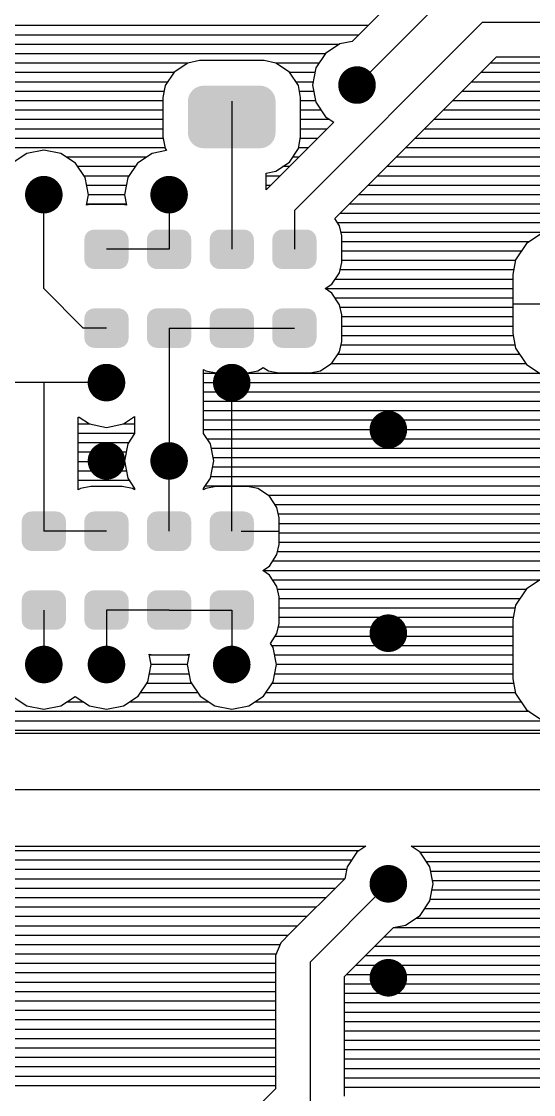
# Model space of a CAD drawing. Extents: x 295 to 953, y 10 to 290.
# Drawn here: x 627.3 to 651.2, y 136.1 to 186.1 of the extents above; entities that cross this region are included whole.
import ezdxf

# ---------------------------------------------------------------- set-up
doc = ezdxf.new("R2010")
doc.units = 0
doc.header["$LTSCALE"] = 5
doc.header["$MEASUREMENT"] = 0
doc.layers.get('0').update_dxf_attribs({"linetype": 'CONTINUOUS', "lineweight": 25})
doc.layers.add('DV-PEI-A6_BOT', color=7, linetype='CONTINUOUS')

msp = doc.modelspace()

# ---------------------------------------------------------------- linework, layer by layer
at = {"const_width": 0.876}
for points in [[(643.416, 183.156, -1), (642.54, 183.156, -1)], [(628.811, 178.044, -1), (627.935, 178.044, -1)], [(634.653, 178.044, -1), (633.777, 178.044, -1)], [(631.732, 169.281, -1), (630.856, 169.281, -1)], [(637.574, 169.281, -1), (636.698, 169.281, -1)], [(644.877, 167.09, -1), (644, 167.09, -1)], [(631.732, 165.63, -1), (630.856, 165.63, -1)], [(634.653, 165.63, -1), (633.777, 165.63, -1)], [(644.877, 157.597, -1), (644, 157.597, -1)], [(628.811, 156.137, -1), (627.935, 156.137, -1)], [(631.732, 156.137, -1), (630.856, 156.137, -1)], [(637.574, 156.137, -1), (636.698, 156.137, -1)], [(644.877, 145.913, -1), (644, 145.913, -1)], [(644.877, 141.532, -1), (644, 141.532, -1)]]:
    msp.add_lwpolyline(points, format="xyb", close=True, dxfattribs=at)
for points in [[(638.633, 183.104), (638.458, 183.126), (635.66, 183.104), (635.784, 183.126)], [(638.458, 183.126), (638.45, 183.127), (635.784, 183.126), (635.821, 183.127)], [(639.147, 182.616), (639.085, 182.751), (635.129, 182.616), (635.183, 182.751)], [(639.085, 182.751), (639.07, 182.783), (635.183, 182.751), (635.207, 182.783)], [(639.07, 182.783), (638.975, 182.899), (635.207, 182.783), (635.292, 182.899)], [(638.975, 182.899), (638.953, 182.926), (635.292, 182.899), (635.325, 182.926)], [(638.953, 182.926), (638.831, 183.016), (635.325, 182.926), (635.435, 183.016)], [(638.831, 183.016), (638.805, 183.035), (635.435, 183.016), (635.476, 183.035)], [(638.805, 183.035), (638.659, 183.093), (635.476, 183.035), (635.602, 183.093)], [(638.659, 183.093), (638.633, 183.104), (635.602, 183.093), (635.66, 183.104)], [(639.181, 182.397), (639.18, 182.434), (635.091, 182.397), (635.096, 182.434)], [(639.181, 180.936), (639.181, 182.397), (635.091, 180.936), (635.091, 182.397)], [(639.18, 182.434), (639.153, 182.579), (635.096, 182.434), (635.114, 182.579)], [(639.153, 182.579), (639.147, 182.616), (635.114, 182.579), (635.129, 182.616)], [(639.176, 180.898), (639.181, 180.936), (635.092, 180.898), (635.091, 180.936)], [(639.157, 180.753), (639.176, 180.898), (635.118, 180.753), (635.092, 180.898)], [(639.143, 180.717), (639.157, 180.753), (635.125, 180.717), (635.118, 180.753)], [(639.089, 180.582), (639.143, 180.717), (635.187, 180.582), (635.125, 180.717)], [(639.065, 180.549), (639.089, 180.582), (635.202, 180.549), (635.187, 180.582)], [(638.98, 180.433), (639.065, 180.549), (635.297, 180.433), (635.202, 180.549)], [(638.947, 180.406), (638.98, 180.433), (635.319, 180.406), (635.297, 180.433)], [(638.837, 180.317), (638.947, 180.406), (635.441, 180.317), (635.319, 180.406)], [(638.795, 180.297), (638.837, 180.317), (635.467, 180.297), (635.441, 180.317)], [(638.67, 180.24), (638.795, 180.297), (635.612, 180.24), (635.467, 180.297)], [(638.612, 180.229), (638.67, 180.24), (635.639, 180.229), (635.612, 180.24)], [(638.488, 180.207), (638.612, 180.229), (635.814, 180.207), (635.639, 180.229)], [(638.45, 180.206), (638.488, 180.207), (635.821, 180.206), (635.814, 180.207)], [(632.299, 176.103), (632.243, 176.22), (630.286, 176.103), (630.347, 176.22)], [(632.243, 176.22), (632.231, 176.232), (630.347, 176.22), (630.353, 176.232)], [(632.231, 176.232), (632.142, 176.325), (630.353, 176.232), (630.449, 176.325)], [(632.142, 176.325), (632.125, 176.334), (630.449, 176.325), (630.458, 176.334)], [(632.125, 176.334), (632.013, 176.393), (630.458, 176.334), (630.58, 176.393)], [(632.013, 176.393), (631.985, 176.398), (630.58, 176.393), (630.589, 176.398)], [(631.985, 176.398), (631.869, 176.417), (630.589, 176.398), (630.718, 176.417)], [(635.22, 176.103), (635.164, 176.22), (633.207, 176.103), (633.268, 176.22)], [(635.164, 176.22), (635.152, 176.232), (633.268, 176.22), (633.274, 176.232)], [(635.152, 176.232), (635.063, 176.325), (633.274, 176.232), (633.37, 176.325)], [(635.063, 176.325), (635.046, 176.334), (633.37, 176.325), (633.379, 176.334)], [(635.046, 176.334), (634.934, 176.393), (633.379, 176.334), (633.501, 176.393)], [(634.934, 176.393), (634.906, 176.398), (633.501, 176.393), (633.51, 176.398)], [(634.906, 176.398), (634.79, 176.417), (633.51, 176.398), (633.639, 176.417)], [(638.141, 176.103), (638.085, 176.22), (636.128, 176.103), (636.189, 176.22)], [(638.085, 176.22), (638.073, 176.232), (636.189, 176.22), (636.195, 176.232)], [(638.073, 176.232), (637.984, 176.325), (636.195, 176.232), (636.291, 176.325)], [(637.984, 176.325), (637.967, 176.334), (636.291, 176.325), (636.3, 176.334)], [(637.967, 176.334), (637.855, 176.393), (636.3, 176.334), (636.422, 176.393)], [(637.855, 176.393), (637.827, 176.398), (636.422, 176.393), (636.431, 176.398)], [(637.827, 176.398), (637.711, 176.417), (636.431, 176.398), (636.56, 176.417)], [(641.062, 176.103), (641.006, 176.22), (639.049, 176.103), (639.11, 176.22)], [(641.006, 176.22), (640.994, 176.232), (639.11, 176.22), (639.116, 176.232)], [(640.994, 176.232), (640.905, 176.325), (639.116, 176.232), (639.212, 176.325)], [(640.905, 176.325), (640.888, 176.334), (639.212, 176.325), (639.221, 176.334)], [(640.888, 176.334), (640.776, 176.393), (639.221, 176.334), (639.343, 176.393)], [(640.776, 176.393), (640.748, 176.398), (639.343, 176.393), (639.352, 176.398)], [(640.748, 176.398), (640.632, 176.417), (639.352, 176.398), (639.481, 176.417)], [(632.328, 175.036), (632.328, 175.959), (630.26, 175.036), (630.26, 175.959)], [(632.325, 175.959), (632.306, 176.088), (630.263, 175.959), (630.284, 176.088)], [(632.306, 176.088), (632.299, 176.103), (630.284, 176.088), (630.286, 176.103)], [(635.249, 175.036), (635.249, 175.959), (633.181, 175.036), (633.181, 175.959)], [(635.246, 175.959), (635.227, 176.088), (633.184, 175.959), (633.205, 176.088)], [(635.227, 176.088), (635.22, 176.103), (633.205, 176.088), (633.207, 176.103)], [(638.17, 175.036), (638.17, 175.959), (636.102, 175.036), (636.102, 175.959)], [(638.167, 175.959), (638.148, 176.088), (636.105, 175.959), (636.126, 176.088)], [(638.148, 176.088), (638.141, 176.103), (636.126, 176.088), (636.128, 176.103)], [(641.091, 175.036), (641.091, 175.959), (639.023, 175.036), (639.023, 175.959)], [(641.088, 175.959), (641.069, 176.088), (639.026, 175.959), (639.047, 176.088)], [(641.069, 176.088), (641.062, 176.103), (639.047, 176.088), (639.049, 176.103)], [(632.304, 174.906), (632.325, 175.036), (630.281, 174.906), (630.263, 175.036)], [(632.302, 174.892), (632.304, 174.906), (630.288, 174.892), (630.281, 174.906)], [(632.241, 174.775), (632.302, 174.892), (630.344, 174.775), (630.288, 174.892)], [(632.235, 174.762), (632.241, 174.775), (630.356, 174.762), (630.344, 174.775)], [(632.139, 174.669), (632.235, 174.762), (630.446, 174.669), (630.356, 174.762)], [(632.13, 174.66), (632.139, 174.669), (630.463, 174.66), (630.446, 174.669)], [(632.008, 174.601), (632.13, 174.66), (630.575, 174.601), (630.463, 174.66)], [(635.225, 174.906), (635.246, 175.036), (633.202, 174.906), (633.184, 175.036)], [(635.223, 174.892), (635.225, 174.906), (633.209, 174.892), (633.202, 174.906)], [(635.162, 174.775), (635.223, 174.892), (633.265, 174.775), (633.209, 174.892)], [(635.156, 174.762), (635.162, 174.775), (633.277, 174.762), (633.265, 174.775)], [(635.06, 174.669), (635.156, 174.762), (633.367, 174.669), (633.277, 174.762)], [(635.051, 174.66), (635.06, 174.669), (633.384, 174.66), (633.367, 174.669)], [(634.929, 174.601), (635.051, 174.66), (633.496, 174.601), (633.384, 174.66)], [(638.146, 174.906), (638.167, 175.036), (636.123, 174.906), (636.105, 175.036)], [(638.144, 174.892), (638.146, 174.906), (636.13, 174.892), (636.123, 174.906)], [(638.083, 174.775), (638.144, 174.892), (636.186, 174.775), (636.13, 174.892)], [(638.077, 174.762), (638.083, 174.775), (636.198, 174.762), (636.186, 174.775)], [(637.981, 174.669), (638.077, 174.762), (636.288, 174.669), (636.198, 174.762)], [(637.972, 174.66), (637.981, 174.669), (636.305, 174.66), (636.288, 174.669)], [(637.85, 174.601), (637.972, 174.66), (636.417, 174.601), (636.305, 174.66)], [(641.067, 174.906), (641.088, 175.036), (639.044, 174.906), (639.026, 175.036)], [(641.065, 174.892), (641.067, 174.906), (639.051, 174.892), (639.044, 174.906)], [(641.004, 174.775), (641.065, 174.892), (639.107, 174.775), (639.051, 174.892)], [(640.998, 174.762), (641.004, 174.775), (639.119, 174.762), (639.107, 174.775)], [(640.902, 174.669), (640.998, 174.762), (639.209, 174.669), (639.119, 174.762)], [(640.893, 174.66), (640.902, 174.669), (639.226, 174.66), (639.209, 174.669)], [(640.771, 174.601), (640.893, 174.66), (639.338, 174.601), (639.226, 174.66)], [(631.999, 174.596), (632.008, 174.601), (630.602, 174.596), (630.575, 174.601)], [(631.869, 174.577), (631.999, 174.596), (630.718, 174.577), (630.602, 174.596)], [(634.92, 174.596), (634.929, 174.601), (633.523, 174.596), (633.496, 174.601)], [(634.79, 174.577), (634.92, 174.596), (633.639, 174.577), (633.523, 174.596)], [(637.841, 174.596), (637.85, 174.601), (636.444, 174.596), (636.417, 174.601)], [(637.711, 174.577), (637.841, 174.596), (636.56, 174.577), (636.444, 174.596)], [(640.762, 174.596), (640.771, 174.601), (639.365, 174.596), (639.338, 174.601)], [(640.632, 174.577), (640.762, 174.596), (639.481, 174.577), (639.365, 174.596)], [(632.231, 172.558), (632.142, 172.65), (630.353, 172.558), (630.449, 172.65)], [(632.142, 172.65), (632.125, 172.659), (630.449, 172.65), (630.458, 172.659)], [(632.125, 172.659), (632.013, 172.718), (630.458, 172.659), (630.58, 172.718)], [(632.013, 172.718), (631.985, 172.723), (630.58, 172.718), (630.589, 172.723)], [(631.985, 172.723), (631.869, 172.743), (630.589, 172.723), (630.718, 172.743)], [(635.152, 172.558), (635.063, 172.65), (633.274, 172.558), (633.37, 172.65)], [(635.063, 172.65), (635.046, 172.659), (633.37, 172.65), (633.379, 172.659)], [(635.046, 172.659), (634.934, 172.718), (633.379, 172.659), (633.501, 172.718)], [(634.934, 172.718), (634.906, 172.723), (633.501, 172.718), (633.51, 172.723)], [(634.906, 172.723), (634.79, 172.743), (633.51, 172.723), (633.639, 172.743)], [(638.073, 172.558), (637.984, 172.65), (636.195, 172.558), (636.291, 172.65)], [(637.984, 172.65), (637.967, 172.659), (636.291, 172.65), (636.3, 172.659)], [(637.967, 172.659), (637.855, 172.718), (636.3, 172.659), (636.422, 172.718)], [(637.855, 172.718), (637.827, 172.723), (636.422, 172.718), (636.431, 172.723)], [(637.827, 172.723), (637.711, 172.743), (636.431, 172.723), (636.56, 172.743)], [(640.994, 172.558), (640.905, 172.65), (639.116, 172.558), (639.212, 172.65)], [(640.905, 172.65), (640.888, 172.659), (639.212, 172.65), (639.221, 172.659)], [(640.888, 172.659), (640.776, 172.718), (639.221, 172.659), (639.343, 172.718)], [(640.776, 172.718), (640.748, 172.723), (639.343, 172.718), (639.352, 172.723)], [(640.748, 172.723), (640.632, 172.743), (639.352, 172.723), (639.481, 172.743)], [(632.328, 171.361), (632.328, 172.284), (630.26, 171.361), (630.26, 172.284)], [(632.325, 172.284), (632.306, 172.413), (630.263, 172.284), (630.284, 172.413)], [(632.306, 172.413), (632.299, 172.428), (630.284, 172.413), (630.286, 172.428)], [(632.299, 172.428), (632.243, 172.545), (630.286, 172.428), (630.347, 172.545)], [(632.243, 172.545), (632.231, 172.558), (630.347, 172.545), (630.353, 172.558)], [(635.249, 171.361), (635.249, 172.284), (633.181, 171.361), (633.181, 172.284)], [(635.246, 172.284), (635.227, 172.413), (633.184, 172.284), (633.205, 172.413)], [(635.227, 172.413), (635.22, 172.428), (633.205, 172.413), (633.207, 172.428)], [(635.22, 172.428), (635.164, 172.545), (633.207, 172.428), (633.268, 172.545)], [(635.164, 172.545), (635.152, 172.558), (633.268, 172.545), (633.274, 172.558)], [(638.17, 171.361), (638.17, 172.284), (636.102, 171.361), (636.102, 172.284)], [(638.167, 172.284), (638.148, 172.413), (636.105, 172.284), (636.126, 172.413)], [(638.148, 172.413), (638.141, 172.428), (636.126, 172.413), (636.128, 172.428)], [(638.141, 172.428), (638.085, 172.545), (636.128, 172.428), (636.189, 172.545)], [(638.085, 172.545), (638.073, 172.558), (636.189, 172.545), (636.195, 172.558)], [(641.091, 171.361), (641.091, 172.284), (639.023, 171.361), (639.023, 172.284)], [(641.088, 172.284), (641.069, 172.413), (639.026, 172.284), (639.047, 172.413)], [(641.069, 172.413), (641.062, 172.428), (639.047, 172.413), (639.049, 172.428)], [(641.062, 172.428), (641.006, 172.545), (639.049, 172.428), (639.11, 172.545)], [(641.006, 172.545), (640.994, 172.558), (639.11, 172.545), (639.116, 172.558)], [(632.304, 171.232), (632.325, 171.361), (630.281, 171.232), (630.263, 171.361)], [(632.302, 171.217), (632.304, 171.232), (630.288, 171.217), (630.281, 171.232)], [(632.241, 171.1), (632.302, 171.217), (630.344, 171.1), (630.288, 171.217)], [(635.225, 171.232), (635.246, 171.361), (633.202, 171.232), (633.184, 171.361)], [(635.223, 171.217), (635.225, 171.232), (633.209, 171.217), (633.202, 171.232)], [(635.162, 171.1), (635.223, 171.217), (633.265, 171.1), (633.209, 171.217)], [(638.146, 171.232), (638.167, 171.361), (636.123, 171.232), (636.105, 171.361)], [(638.144, 171.217), (638.146, 171.232), (636.13, 171.217), (636.123, 171.232)], [(638.083, 171.1), (638.144, 171.217), (636.186, 171.1), (636.13, 171.217)], [(641.067, 171.232), (641.088, 171.361), (639.044, 171.232), (639.026, 171.361)], [(641.065, 171.217), (641.067, 171.232), (639.051, 171.217), (639.044, 171.232)], [(641.004, 171.1), (641.065, 171.217), (639.107, 171.1), (639.051, 171.217)], [(632.235, 171.087), (632.241, 171.1), (630.356, 171.087), (630.344, 171.1)], [(632.139, 170.995), (632.235, 171.087), (630.446, 170.995), (630.356, 171.087)], [(632.13, 170.986), (632.139, 170.995), (630.463, 170.986), (630.446, 170.995)], [(632.008, 170.927), (632.13, 170.986), (630.575, 170.927), (630.463, 170.986)], [(631.999, 170.922), (632.008, 170.927), (630.602, 170.922), (630.575, 170.927)], [(631.869, 170.902), (631.999, 170.922), (630.718, 170.902), (630.602, 170.922)], [(635.156, 171.087), (635.162, 171.1), (633.277, 171.087), (633.265, 171.1)], [(635.06, 170.995), (635.156, 171.087), (633.367, 170.995), (633.277, 171.087)], [(635.051, 170.986), (635.06, 170.995), (633.384, 170.986), (633.367, 170.995)], [(634.929, 170.927), (635.051, 170.986), (633.496, 170.927), (633.384, 170.986)], [(634.92, 170.922), (634.929, 170.927), (633.523, 170.922), (633.496, 170.927)], [(634.79, 170.902), (634.92, 170.922), (633.639, 170.902), (633.523, 170.922)], [(638.077, 171.087), (638.083, 171.1), (636.198, 171.087), (636.186, 171.1)], [(637.981, 170.995), (638.077, 171.087), (636.288, 170.995), (636.198, 171.087)], [(637.972, 170.986), (637.981, 170.995), (636.305, 170.986), (636.288, 170.995)], [(637.85, 170.927), (637.972, 170.986), (636.417, 170.927), (636.305, 170.986)], [(637.841, 170.922), (637.85, 170.927), (636.444, 170.922), (636.417, 170.927)], [(637.711, 170.902), (637.841, 170.922), (636.56, 170.902), (636.444, 170.922)], [(640.998, 171.087), (641.004, 171.1), (639.119, 171.087), (639.107, 171.1)], [(640.902, 170.995), (640.998, 171.087), (639.209, 170.995), (639.119, 171.087)], [(640.893, 170.986), (640.902, 170.995), (639.226, 170.986), (639.209, 170.995)], [(640.771, 170.927), (640.893, 170.986), (639.338, 170.927), (639.226, 170.986)], [(640.762, 170.922), (640.771, 170.927), (639.365, 170.922), (639.338, 170.927)], [(640.632, 170.902), (640.762, 170.922), (639.481, 170.902), (639.365, 170.922)], [(629.31, 163.088), (629.221, 163.18), (627.432, 163.088), (627.528, 163.18)], [(629.221, 163.18), (629.204, 163.19), (627.528, 163.18), (627.537, 163.19)], [(629.204, 163.19), (629.092, 163.249), (627.537, 163.19), (627.659, 163.249)], [(629.092, 163.249), (629.064, 163.253), (627.659, 163.249), (627.668, 163.253)], [(629.064, 163.253), (628.948, 163.273), (627.668, 163.253), (627.797, 163.273)], [(632.231, 163.088), (632.142, 163.18), (630.353, 163.088), (630.449, 163.18)], [(632.142, 163.18), (632.125, 163.19), (630.449, 163.18), (630.458, 163.19)], [(632.125, 163.19), (632.013, 163.249), (630.458, 163.19), (630.58, 163.249)], [(632.013, 163.249), (631.985, 163.253), (630.58, 163.249), (630.589, 163.253)], [(631.985, 163.253), (631.869, 163.273), (630.589, 163.253), (630.718, 163.273)], [(635.152, 163.088), (635.063, 163.18), (633.274, 163.088), (633.37, 163.18)], [(635.063, 163.18), (635.046, 163.19), (633.37, 163.18), (633.379, 163.19)], [(635.046, 163.19), (634.934, 163.249), (633.379, 163.19), (633.501, 163.249)], [(634.934, 163.249), (634.906, 163.253), (633.501, 163.249), (633.51, 163.253)], [(634.906, 163.253), (634.79, 163.273), (633.51, 163.253), (633.639, 163.273)], [(638.073, 163.088), (637.984, 163.18), (636.195, 163.088), (636.291, 163.18)], [(637.984, 163.18), (637.967, 163.19), (636.291, 163.18), (636.3, 163.19)], [(637.967, 163.19), (637.855, 163.249), (636.3, 163.19), (636.422, 163.249)], [(637.855, 163.249), (637.827, 163.253), (636.422, 163.249), (636.431, 163.253)], [(637.827, 163.253), (637.711, 163.273), (636.431, 163.253), (636.56, 163.273)], [(629.407, 161.891), (629.407, 162.814), (627.339, 161.891), (627.339, 162.814)], [(629.404, 162.814), (629.385, 162.944), (627.342, 162.814), (627.363, 162.944)], [(629.385, 162.944), (629.378, 162.958), (627.363, 162.944), (627.365, 162.958)], [(629.378, 162.958), (629.322, 163.075), (627.365, 162.958), (627.426, 163.075)], [(629.322, 163.075), (629.31, 163.088), (627.426, 163.075), (627.432, 163.088)], [(632.328, 161.891), (632.328, 162.814), (630.26, 161.891), (630.26, 162.814)], [(632.325, 162.814), (632.306, 162.944), (630.263, 162.814), (630.284, 162.944)], [(632.306, 162.944), (632.299, 162.958), (630.284, 162.944), (630.286, 162.958)], [(632.299, 162.958), (632.243, 163.075), (630.286, 162.958), (630.347, 163.075)], [(632.243, 163.075), (632.231, 163.088), (630.347, 163.075), (630.353, 163.088)], [(635.249, 161.891), (635.249, 162.814), (633.181, 161.891), (633.181, 162.814)], [(635.246, 162.814), (635.227, 162.944), (633.184, 162.814), (633.205, 162.944)], [(635.227, 162.944), (635.22, 162.958), (633.205, 162.944), (633.207, 162.958)], [(635.22, 162.958), (635.164, 163.075), (633.207, 162.958), (633.268, 163.075)], [(635.164, 163.075), (635.152, 163.088), (633.268, 163.075), (633.274, 163.088)], [(638.17, 161.891), (638.17, 162.814), (636.102, 161.891), (636.102, 162.814)], [(638.167, 162.814), (638.148, 162.944), (636.105, 162.814), (636.126, 162.944)], [(638.148, 162.944), (638.141, 162.958), (636.126, 162.944), (636.128, 162.958)], [(638.141, 162.958), (638.085, 163.075), (636.128, 162.958), (636.189, 163.075)], [(638.085, 163.075), (638.073, 163.088), (636.189, 163.075), (636.195, 163.088)], [(629.383, 161.762), (629.404, 161.891), (627.36, 161.762), (627.342, 161.891)], [(629.381, 161.747), (629.383, 161.762), (627.367, 161.747), (627.36, 161.762)], [(629.32, 161.63), (629.381, 161.747), (627.423, 161.63), (627.367, 161.747)], [(629.314, 161.618), (629.32, 161.63), (627.435, 161.618), (627.423, 161.63)], [(629.218, 161.525), (629.314, 161.618), (627.525, 161.525), (627.435, 161.618)], [(632.304, 161.762), (632.325, 161.891), (630.281, 161.762), (630.263, 161.891)], [(632.302, 161.747), (632.304, 161.762), (630.288, 161.747), (630.281, 161.762)], [(632.241, 161.63), (632.302, 161.747), (630.344, 161.63), (630.288, 161.747)], [(632.235, 161.618), (632.241, 161.63), (630.356, 161.618), (630.344, 161.63)], [(632.139, 161.525), (632.235, 161.618), (630.446, 161.525), (630.356, 161.618)], [(635.225, 161.762), (635.246, 161.891), (633.202, 161.762), (633.184, 161.891)], [(635.223, 161.747), (635.225, 161.762), (633.209, 161.747), (633.202, 161.762)], [(635.162, 161.63), (635.223, 161.747), (633.265, 161.63), (633.209, 161.747)], [(635.156, 161.618), (635.162, 161.63), (633.277, 161.618), (633.265, 161.63)], [(635.06, 161.525), (635.156, 161.618), (633.367, 161.525), (633.277, 161.618)], [(638.146, 161.762), (638.167, 161.891), (636.123, 161.762), (636.105, 161.891)], [(638.144, 161.747), (638.146, 161.762), (636.13, 161.747), (636.123, 161.762)], [(638.083, 161.63), (638.144, 161.747), (636.186, 161.63), (636.13, 161.747)], [(638.077, 161.618), (638.083, 161.63), (636.198, 161.618), (636.186, 161.63)], [(637.981, 161.525), (638.077, 161.618), (636.288, 161.525), (636.198, 161.618)], [(629.209, 161.516), (629.218, 161.525), (627.542, 161.516), (627.525, 161.525)], [(629.087, 161.457), (629.209, 161.516), (627.654, 161.457), (627.542, 161.516)], [(629.078, 161.452), (629.087, 161.457), (627.681, 161.452), (627.654, 161.457)], [(628.948, 161.433), (629.078, 161.452), (627.797, 161.433), (627.681, 161.452)], [(632.13, 161.516), (632.139, 161.525), (630.463, 161.516), (630.446, 161.525)], [(632.008, 161.457), (632.13, 161.516), (630.575, 161.457), (630.463, 161.516)], [(631.999, 161.452), (632.008, 161.457), (630.602, 161.452), (630.575, 161.457)], [(631.869, 161.433), (631.999, 161.452), (630.718, 161.433), (630.602, 161.452)], [(635.051, 161.516), (635.06, 161.525), (633.384, 161.516), (633.367, 161.525)], [(634.929, 161.457), (635.051, 161.516), (633.496, 161.457), (633.384, 161.516)], [(634.92, 161.452), (634.929, 161.457), (633.523, 161.452), (633.496, 161.457)], [(634.79, 161.433), (634.92, 161.452), (633.639, 161.433), (633.523, 161.452)], [(637.972, 161.516), (637.981, 161.525), (636.305, 161.516), (636.288, 161.525)], [(637.85, 161.457), (637.972, 161.516), (636.417, 161.457), (636.305, 161.516)], [(637.841, 161.452), (637.85, 161.457), (636.444, 161.452), (636.417, 161.457)], [(637.711, 161.433), (637.841, 161.452), (636.56, 161.433), (636.444, 161.452)], [(629.407, 158.217), (629.407, 159.14), (627.339, 158.217), (627.339, 159.14)], [(629.404, 159.14), (629.385, 159.269), (627.342, 159.14), (627.363, 159.269)], [(629.385, 159.269), (629.378, 159.284), (627.363, 159.269), (627.365, 159.284)], [(629.378, 159.284), (629.322, 159.401), (627.365, 159.284), (627.426, 159.401)], [(629.322, 159.401), (629.31, 159.413), (627.426, 159.401), (627.432, 159.413)], [(629.31, 159.413), (629.221, 159.506), (627.432, 159.413), (627.528, 159.506)], [(629.221, 159.506), (629.204, 159.515), (627.528, 159.506), (627.537, 159.515)], [(629.204, 159.515), (629.092, 159.574), (627.537, 159.515), (627.659, 159.574)], [(629.092, 159.574), (629.064, 159.579), (627.659, 159.574), (627.668, 159.579)], [(629.064, 159.579), (628.948, 159.598), (627.668, 159.579), (627.797, 159.598)], [(632.328, 158.217), (632.328, 159.14), (630.26, 158.217), (630.26, 159.14)], [(632.325, 159.14), (632.306, 159.269), (630.263, 159.14), (630.284, 159.269)], [(632.306, 159.269), (632.299, 159.284), (630.284, 159.269), (630.286, 159.284)], [(632.299, 159.284), (632.243, 159.401), (630.286, 159.284), (630.347, 159.401)], [(632.243, 159.401), (632.231, 159.413), (630.347, 159.401), (630.353, 159.413)], [(632.231, 159.413), (632.142, 159.506), (630.353, 159.413), (630.449, 159.506)], [(632.142, 159.506), (632.125, 159.515), (630.449, 159.506), (630.458, 159.515)], [(632.125, 159.515), (632.013, 159.574), (630.458, 159.515), (630.58, 159.574)], [(632.013, 159.574), (631.985, 159.579), (630.58, 159.574), (630.589, 159.579)], [(631.985, 159.579), (631.869, 159.598), (630.589, 159.579), (630.718, 159.598)], [(635.249, 158.217), (635.249, 159.14), (633.181, 158.217), (633.181, 159.14)], [(635.246, 159.14), (635.227, 159.269), (633.184, 159.14), (633.205, 159.269)], [(635.227, 159.269), (635.22, 159.284), (633.205, 159.269), (633.207, 159.284)], [(635.22, 159.284), (635.164, 159.401), (633.207, 159.284), (633.268, 159.401)], [(635.164, 159.401), (635.152, 159.413), (633.268, 159.401), (633.274, 159.413)], [(635.152, 159.413), (635.063, 159.506), (633.274, 159.413), (633.37, 159.506)], [(635.063, 159.506), (635.046, 159.515), (633.37, 159.506), (633.379, 159.515)], [(635.046, 159.515), (634.934, 159.574), (633.379, 159.515), (633.501, 159.574)], [(634.934, 159.574), (634.906, 159.579), (633.501, 159.574), (633.51, 159.579)], [(634.906, 159.579), (634.79, 159.598), (633.51, 159.579), (633.639, 159.598)], [(638.17, 158.217), (638.17, 159.14), (636.102, 158.217), (636.102, 159.14)], [(638.167, 159.14), (638.148, 159.269), (636.105, 159.14), (636.126, 159.269)], [(638.148, 159.269), (638.141, 159.284), (636.126, 159.269), (636.128, 159.284)], [(638.141, 159.284), (638.085, 159.401), (636.128, 159.284), (636.189, 159.401)], [(638.085, 159.401), (638.073, 159.413), (636.189, 159.401), (636.195, 159.413)], [(638.073, 159.413), (637.984, 159.506), (636.195, 159.413), (636.291, 159.506)], [(637.984, 159.506), (637.967, 159.515), (636.291, 159.506), (636.3, 159.515)], [(637.967, 159.515), (637.855, 159.574), (636.3, 159.515), (636.422, 159.574)], [(637.855, 159.574), (637.827, 159.579), (636.422, 159.574), (636.431, 159.579)], [(637.827, 159.579), (637.711, 159.598), (636.431, 159.579), (636.56, 159.598)], [(629.383, 158.087), (629.404, 158.217), (627.36, 158.087), (627.342, 158.217)], [(632.304, 158.087), (632.325, 158.217), (630.281, 158.087), (630.263, 158.217)], [(635.225, 158.087), (635.246, 158.217), (633.202, 158.087), (633.184, 158.217)], [(638.146, 158.087), (638.167, 158.217), (636.123, 158.087), (636.105, 158.217)], [(629.381, 158.072), (629.383, 158.087), (627.367, 158.072), (627.36, 158.087)], [(629.32, 157.955), (629.381, 158.072), (627.423, 157.955), (627.367, 158.072)], [(629.314, 157.943), (629.32, 157.955), (627.435, 157.943), (627.423, 157.955)], [(629.218, 157.85), (629.314, 157.943), (627.525, 157.85), (627.435, 157.943)], [(629.209, 157.841), (629.218, 157.85), (627.542, 157.841), (627.525, 157.85)], [(629.087, 157.782), (629.209, 157.841), (627.654, 157.782), (627.542, 157.841)], [(629.078, 157.777), (629.087, 157.782), (627.681, 157.777), (627.654, 157.782)], [(628.948, 157.758), (629.078, 157.777), (627.797, 157.758), (627.681, 157.777)], [(632.302, 158.072), (632.304, 158.087), (630.288, 158.072), (630.281, 158.087)], [(632.241, 157.955), (632.302, 158.072), (630.344, 157.955), (630.288, 158.072)], [(632.235, 157.943), (632.241, 157.955), (630.356, 157.943), (630.344, 157.955)], [(632.139, 157.85), (632.235, 157.943), (630.446, 157.85), (630.356, 157.943)], [(632.13, 157.841), (632.139, 157.85), (630.463, 157.841), (630.446, 157.85)], [(632.008, 157.782), (632.13, 157.841), (630.575, 157.782), (630.463, 157.841)], [(631.999, 157.777), (632.008, 157.782), (630.602, 157.777), (630.575, 157.782)], [(631.869, 157.758), (631.999, 157.777), (630.718, 157.758), (630.602, 157.777)], [(635.223, 158.072), (635.225, 158.087), (633.209, 158.072), (633.202, 158.087)], [(635.162, 157.955), (635.223, 158.072), (633.265, 157.955), (633.209, 158.072)], [(635.156, 157.943), (635.162, 157.955), (633.277, 157.943), (633.265, 157.955)], [(635.06, 157.85), (635.156, 157.943), (633.367, 157.85), (633.277, 157.943)], [(635.051, 157.841), (635.06, 157.85), (633.384, 157.841), (633.367, 157.85)], [(634.929, 157.782), (635.051, 157.841), (633.496, 157.782), (633.384, 157.841)], [(634.92, 157.777), (634.929, 157.782), (633.523, 157.777), (633.496, 157.782)], [(634.79, 157.758), (634.92, 157.777), (633.639, 157.758), (633.523, 157.777)], [(638.144, 158.072), (638.146, 158.087), (636.13, 158.072), (636.123, 158.087)], [(638.083, 157.955), (638.144, 158.072), (636.186, 157.955), (636.13, 158.072)], [(638.077, 157.943), (638.083, 157.955), (636.198, 157.943), (636.186, 157.955)], [(637.981, 157.85), (638.077, 157.943), (636.288, 157.85), (636.198, 157.943)], [(637.972, 157.841), (637.981, 157.85), (636.305, 157.841), (636.288, 157.85)], [(637.85, 157.782), (637.972, 157.841), (636.417, 157.782), (636.305, 157.841)], [(637.841, 157.777), (637.85, 157.782), (636.444, 157.777), (636.417, 157.782)], [(637.711, 157.758), (637.841, 157.777), (636.56, 157.758), (636.444, 157.777)]]:
    msp.add_solid(points)
at = {"layer": 'DV-PEI-A6_BOT'}
for p, q in [((646.407, 188.852), (642.744, 185.189)), ((647.359, 187.537), (642.978, 183.156)), ((643.486, 185.925), (590.213, 185.925)), ((648.82, 186.077), (640.057, 177.314)), ((686.063, 186.077), (648.82, 186.077)), ((643.048, 185.487), (589.874, 185.487)), ((642.744, 185.189), (642.183, 185.078)), ((642.143, 185.049), (590.02, 185.049)), ((641.506, 184.628), (641.056, 183.951)), ((642.183, 185.078), (641.506, 184.628)), ((641.5, 184.611), (590.312, 184.611)), ((635.074, 184.173), (590.406, 184.173)), ((635.085, 184.184), (634.454, 183.764)), ((635.635, 184.295), (635.085, 184.184)), ((638.643, 184.295), (635.635, 184.295)), ((639.192, 184.184), (638.643, 184.295)), ((639.823, 183.764), (639.192, 184.184)), ((641.202, 184.173), (639.204, 184.173)), ((641.95, 176.928), (649.486, 184.47)), ((662.368, 184.173), (649.194, 184.173)), ((649.486, 184.47), (663.226, 184.47)), ((634.437, 183.734), (590.417, 183.734)), ((634.454, 183.764), (634.034, 183.133)), ((640.244, 183.133), (639.823, 183.764)), ((641.015, 183.734), (639.841, 183.734)), ((641.056, 183.951), (640.898, 183.156)), ((661.848, 183.734), (648.756, 183.734)), ((634.145, 183.296), (590.417, 183.296)), ((634.034, 183.133), (633.923, 182.583)), ((640.927, 183.296), (640.133, 183.296)), ((640.349, 182.583), (640.244, 183.133)), ((640.898, 183.156), (641.056, 182.356)), ((661.555, 183.296), (648.318, 183.296)), ((633.981, 182.858), (590.412, 182.858)), ((640.957, 182.858), (640.296, 182.858)), ((661.433, 182.858), (647.879, 182.858)), ((633.923, 182.42), (590.324, 182.42)), ((633.923, 182.583), (633.923, 180.749)), ((637.136, 182.397), (637.136, 181.666)), ((640.349, 180.749), (640.349, 182.583)), ((641.044, 182.42), (640.349, 182.42)), ((641.056, 182.356), (641.506, 181.678)), ((661.345, 182.42), (647.441, 182.42)), ((633.923, 181.982), (590.038, 181.982)), ((637.136, 181.666), (637.136, 175.497)), ((641.301, 181.982), (640.349, 181.982)), ((641.506, 181.678), (641.897, 181.421)), ((661.433, 181.982), (647.003, 181.982)), ((633.923, 181.544), (589.477, 181.544)), ((641.897, 181.421), (638.742, 178.266)), ((641.704, 181.544), (640.349, 181.544)), ((661.555, 181.544), (646.565, 181.544)), ((633.94, 180.667), (580.58, 180.667)), ((633.923, 181.105), (581.006, 181.105)), ((633.923, 180.749), (634.034, 180.194)), ((640.244, 180.194), (640.349, 180.749)), ((641.149, 180.667), (640.337, 180.667)), ((641.588, 181.105), (640.349, 181.105)), ((662.373, 180.667), (645.689, 180.667)), ((661.848, 181.105), (646.127, 181.105)), ((634.028, 180.229), (579.592, 180.229)), ((628.373, 180.124), (627.578, 179.966)), ((629.173, 179.966), (628.373, 180.124)), ((634.034, 180.194), (634.098, 180.101)), ((639.823, 179.563), (640.244, 180.194)), ((640.711, 180.229), (640.25, 180.229)), ((665.283, 180.229), (645.25, 180.229)), ((627.578, 179.966), (626.901, 179.516)), ((629.851, 179.516), (629.173, 179.966)), ((633.158, 179.791), (629.436, 179.791)), ((633.42, 179.966), (632.743, 179.516)), ((634.098, 180.101), (633.42, 179.966)), ((640.273, 179.791), (639.975, 179.791)), ((666.696, 179.791), (644.812, 179.791)), ((630.301, 178.839), (629.851, 179.516)), ((632.638, 179.353), (629.956, 179.353)), ((632.743, 179.516), (632.293, 178.839)), ((638.742, 179.055), (639.192, 179.143)), ((639.192, 179.143), (639.823, 179.563)), ((639.835, 179.353), (639.508, 179.353)), ((666.229, 179.353), (644.374, 179.353)), ((632.345, 178.915), (630.248, 178.915)), ((630.459, 178.044), (630.301, 178.839)), ((632.293, 178.839), (632.135, 178.044)), ((638.742, 178.266), (638.742, 179.055)), ((639.397, 178.915), (638.742, 178.915)), ((665.937, 178.915), (643.936, 178.915)), ((632.223, 178.477), (630.371, 178.477)), ((638.959, 178.477), (638.742, 178.477)), ((665.779, 178.477), (643.498, 178.477)), ((628.373, 173.663), (628.373, 178.044)), ((630.365, 177.548), (630.459, 178.044)), ((632.135, 178.038), (630.459, 178.038)), ((632.135, 178.044), (632.229, 177.548)), ((634.215, 178.044), (634.215, 175.497)), ((665.727, 178.038), (643.06, 178.038)), ((630.564, 177.589), (630.365, 177.548)), ((632.223, 177.6), (630.371, 177.6)), ((632.03, 177.589), (630.564, 177.589)), ((632.229, 177.548), (632.03, 177.589)), ((640.057, 177.314), (640.057, 175.497)), ((665.762, 177.162), (642.183, 177.162)), ((665.762, 177.6), (642.622, 177.6)), ((642.166, 176.595), (641.95, 176.928)), ((665.762, 176.724), (642.078, 176.724)), ((642.265, 176.122), (642.166, 176.595)), ((651.694, 176.286), (642.23, 176.286)), ((642.265, 174.878), (642.265, 176.122)), ((651.653, 176.28), (650.888, 175.766)), ((651.011, 175.848), (642.265, 175.848)), ((650.888, 175.766), (650.374, 175.001)), ((634.215, 175.497), (631.294, 175.497)), ((650.648, 175.41), (642.265, 175.41)), ((642.166, 174.405), (642.265, 174.878)), ((650.374, 174.971), (642.265, 174.971)), ((650.374, 175.001), (650.24, 174.323)), ((641.81, 173.867), (642.166, 174.405)), ((650.286, 174.533), (642.195, 174.533)), ((650.24, 174.323), (650.24, 171.571)), ((628.373, 173.663), (630.213, 171.823)), ((641.5, 173.663), (641.81, 173.867)), ((641.81, 173.452), (641.5, 173.663)), ((650.24, 173.657), (641.5, 173.657)), ((650.24, 174.095), (641.961, 174.095)), ((642.166, 172.915), (641.81, 173.452)), ((650.24, 173.219), (641.961, 173.219)), ((642.265, 172.442), (642.166, 172.915)), ((650.24, 172.781), (642.195, 172.781)), ((655.684, 172.944), (650.24, 172.944)), ((642.265, 171.197), (642.265, 172.442)), ((650.24, 172.342), (642.265, 172.342)), ((631.294, 171.823), (630.213, 171.823)), ((634.215, 171.823), (634.215, 165.63)), ((634.215, 171.823), (637.136, 171.823)), ((637.136, 171.823), (640.057, 171.823)), ((650.24, 171.904), (642.265, 171.904)), ((642.166, 170.724), (642.265, 171.197)), ((650.263, 171.466), (642.265, 171.466)), ((650.24, 171.571), (650.374, 170.894)), ((641.81, 170.187), (642.166, 170.724)), ((650.351, 171.028), (642.23, 171.028)), ((650.374, 170.894), (650.888, 170.122)), ((641.272, 169.825), (641.81, 170.187)), ((650.87, 170.152), (641.763, 170.152)), ((650.578, 170.59), (642.078, 170.59)), ((650.888, 170.122), (651.653, 169.614)), ((635.821, 166.904), (635.821, 169.895)), ((635.821, 169.895), (635.927, 169.825)), ((651.501, 169.714), (635.821, 169.714)), ((635.927, 169.825), (636.406, 169.731)), ((636.406, 169.731), (637.872, 169.731)), ((637.872, 169.731), (638.351, 169.825)), ((638.351, 169.825), (638.596, 169.994)), ((638.596, 169.994), (638.848, 169.825)), ((638.848, 169.825), (639.327, 169.731)), ((639.327, 169.731), (640.793, 169.731)), ((640.793, 169.731), (641.272, 169.825)), ((628.373, 169.281), (624.739, 169.281)), ((631.294, 169.281), (628.373, 169.281)), ((628.373, 169.281), (628.373, 162.353)), ((669.208, 169.275), (635.821, 169.275)), ((637.136, 162.353), (637.136, 169.281)), ((669.647, 168.837), (635.821, 168.837)), ((670.085, 168.399), (635.821, 168.399)), ((629.979, 164.28), (629.979, 167.675)), ((629.979, 167.675), (630.02, 167.675)), ((630.02, 167.675), (630.499, 167.353)), ((632.094, 167.353), (632.608, 167.698)), ((632.608, 167.698), (632.608, 166.904)), ((670.523, 167.961), (635.821, 167.961)), ((630.529, 167.348), (629.979, 167.348)), ((630.499, 167.353), (631.294, 167.196)), ((631.294, 167.196), (632.094, 167.353)), ((632.608, 167.348), (632.065, 167.348)), ((673.502, 167.523), (635.821, 167.523)), ((632.608, 166.909), (629.979, 166.909)), ((632.608, 166.904), (632.293, 166.425)), ((673.502, 167.085), (635.821, 167.085)), ((636.143, 166.425), (635.821, 166.904)), ((673.502, 166.647), (635.997, 166.647)), ((632.322, 166.471), (629.979, 166.471)), ((632.293, 166.425), (632.135, 165.63)), ((636.301, 165.63), (636.143, 166.425)), ((673.502, 166.208), (636.184, 166.208)), ((632.211, 166.033), (629.979, 166.033)), ((632.135, 165.63), (632.293, 164.83)), ((634.215, 162.353), (634.215, 165.63)), ((636.143, 164.83), (636.301, 165.63)), ((673.502, 165.77), (636.271, 165.77)), ((632.141, 165.595), (629.979, 165.595)), ((632.229, 165.157), (629.979, 165.157)), ((673.502, 165.332), (636.242, 165.332)), ((632.369, 164.719), (629.979, 164.719)), ((632.293, 164.83), (632.608, 164.351)), ((635.821, 164.351), (636.143, 164.83)), ((673.502, 164.894), (636.154, 164.894)), ((630.085, 164.351), (629.979, 164.28)), ((630.564, 164.444), (630.085, 164.351)), ((632.03, 164.444), (630.564, 164.444)), ((632.509, 164.351), (632.03, 164.444)), ((632.608, 164.28), (632.509, 164.351)), ((632.608, 164.351), (632.608, 164.28)), ((635.927, 164.351), (635.821, 164.28)), ((635.821, 164.28), (635.821, 164.351)), ((673.502, 164.456), (635.897, 164.456)), ((636.406, 164.444), (635.927, 164.351)), ((637.872, 164.444), (636.406, 164.444)), ((637.136, 162.791), (637.136, 164.444)), ((638.351, 164.351), (637.872, 164.444)), ((638.889, 163.988), (638.351, 164.351)), ((673.409, 164.018), (638.842, 164.018)), ((639.245, 163.451), (638.889, 163.988)), ((673.093, 163.579), (639.157, 163.579)), ((639.344, 162.978), (639.245, 163.451)), ((672.942, 163.141), (639.309, 163.141)), ((639.344, 161.733), (639.344, 162.978)), ((672.906, 162.703), (639.344, 162.703)), ((631.294, 162.353), (628.373, 162.353)), ((637.574, 162.353), (639.344, 162.353)), ((672.906, 162.265), (639.344, 162.265)), ((639.245, 161.26), (639.344, 161.733)), ((672.906, 161.827), (639.344, 161.827)), ((638.889, 160.723), (639.245, 161.26)), ((672.977, 161.389), (639.274, 161.389)), ((638.579, 160.518), (638.889, 160.723)), ((673.21, 160.951), (639.04, 160.951)), ((638.889, 160.308), (638.579, 160.518)), ((673.672, 160.512), (638.579, 160.512)), ((639.245, 159.77), (638.889, 160.308)), ((651.653, 160.179), (650.888, 159.671)), ((651.501, 160.074), (639.04, 160.074)), ((639.344, 159.297), (639.245, 159.77)), ((650.87, 159.636), (639.274, 159.636)), ((650.888, 159.671), (650.374, 158.9)), ((639.344, 158.053), (639.344, 159.297)), ((650.578, 159.198), (639.344, 159.198)), ((628.373, 158.678), (628.373, 156.137)), ((634.215, 158.678), (631.294, 158.678)), ((631.294, 158.678), (631.294, 156.137)), ((634.215, 158.678), (637.136, 158.678)), ((637.136, 158.678), (637.136, 156.137)), ((650.351, 158.76), (639.344, 158.76)), ((650.374, 158.9), (650.24, 158.222)), ((650.263, 158.322), (639.344, 158.322)), ((650.24, 158.222), (650.24, 155.471)), ((639.245, 157.58), (639.344, 158.053)), ((650.24, 157.884), (639.309, 157.884)), ((638.941, 157.118), (639.245, 157.58)), ((639.064, 156.931), (638.941, 157.118)), ((650.24, 157.445), (639.157, 157.445)), ((633.38, 156.137), (633.286, 156.627)), ((633.286, 156.627), (633.485, 156.587)), ((634.951, 156.587), (635.15, 156.627)), ((635.15, 156.627), (635.056, 156.137)), ((650.24, 157.007), (639.011, 157.007)), ((639.222, 156.137), (639.064, 156.931)), ((633.222, 155.336), (633.38, 156.137)), ((635.144, 156.569), (633.292, 156.569)), ((635.056, 156.131), (633.38, 156.131)), ((633.485, 156.587), (634.951, 156.587)), ((635.056, 156.137), (635.214, 155.336)), ((639.064, 155.336), (639.222, 156.137)), ((650.24, 156.569), (639.134, 156.569)), ((650.24, 156.131), (639.222, 156.131)), ((635.144, 155.693), (633.292, 155.693)), ((650.24, 155.693), (639.134, 155.693)), ((632.772, 154.659), (633.222, 155.336)), ((635.266, 155.255), (633.169, 155.255)), ((635.214, 155.336), (635.664, 154.659)), ((638.614, 154.659), (639.064, 155.336)), ((650.286, 155.255), (639.011, 155.255)), ((650.24, 155.471), (650.374, 154.793)), ((626.901, 154.659), (627.578, 154.209)), ((629.173, 154.209), (629.833, 154.653)), ((629.833, 154.653), (630.499, 154.209)), ((632.094, 154.209), (632.772, 154.659)), ((635.559, 154.816), (632.877, 154.816)), ((635.664, 154.659), (636.341, 154.209)), ((637.936, 154.209), (638.614, 154.659)), ((650.374, 154.816), (638.719, 154.816)), ((650.374, 154.793), (650.888, 154.028)), ((627.578, 154.209), (628.373, 154.051)), ((628.373, 154.051), (629.173, 154.209)), ((630.242, 154.378), (629.43, 154.378)), ((630.499, 154.209), (631.294, 154.051)), ((631.294, 154.051), (632.094, 154.209)), ((636.084, 154.378), (632.351, 154.378)), ((636.341, 154.209), (637.136, 154.051)), ((637.136, 154.051), (637.936, 154.209)), ((650.648, 154.378), (638.193, 154.378)), ((651.011, 153.94), (626.188, 153.94)), ((650.888, 154.028), (651.653, 153.514)), ((651.694, 153.502), (625.504, 153.502)), ((681.021, 153.064), (603.03, 153.064)), ((671.253, 152.924), (603.176, 152.924)), ((662.695, 150.295), (615.959, 150.295)), ((601.564, 147.666), (643.387, 147.666)), ((643.387, 147.666), (642.966, 147.385)), ((645.916, 147.385), (645.496, 147.666)), ((645.496, 147.666), (669.641, 147.666)), ((643.066, 147.45), (596.978, 147.45)), ((642.966, 147.385), (642.516, 146.708)), ((646.366, 146.708), (645.916, 147.385)), ((669.933, 147.368), (645.922, 147.368)), ((642.721, 147.012), (596.978, 147.012)), ((642.516, 146.708), (642.405, 146.147)), ((670.371, 146.93), (646.22, 146.93)), ((646.524, 145.913), (646.366, 146.708)), ((642.487, 146.573), (596.978, 146.573)), ((642.4, 146.135), (596.978, 146.135)), ((642.405, 146.147), (639.882, 143.623)), ((670.809, 146.492), (646.407, 146.492)), ((641.961, 145.697), (596.978, 145.697)), ((644.438, 145.913), (640.787, 142.262)), ((646.366, 145.113), (646.524, 145.913)), ((671.686, 145.615), (646.466, 145.615)), ((671.247, 146.053), (646.495, 146.053)), ((641.523, 145.259), (596.978, 145.259)), ((645.916, 144.435), (646.366, 145.113)), ((672.124, 145.177), (646.378, 145.177)), ((641.085, 144.821), (596.978, 144.821)), ((672.562, 144.739), (646.121, 144.739)), ((640.647, 144.383), (596.978, 144.383)), ((645.239, 143.985), (645.916, 144.435)), ((673, 144.301), (645.718, 144.301)), ((640.209, 143.944), (596.978, 143.944)), ((639.882, 143.623), (639.426, 143.168)), ((642.394, 141.596), (644.678, 143.874)), ((673.438, 143.863), (644.666, 143.863)), ((644.678, 143.874), (645.239, 143.985)), ((639.771, 143.506), (596.978, 143.506)), ((639.426, 143.168), (639.181, 142.577)), ((673.876, 143.425), (644.228, 143.425)), ((639.385, 143.068), (596.978, 143.068)), ((639.204, 142.63), (596.978, 142.63)), ((674.314, 142.986), (643.79, 142.986)), ((639.181, 142.192), (596.978, 142.192)), ((639.181, 142.577), (639.181, 136.35)), ((640.787, 142.262), (640.787, 135.69)), ((675.191, 142.11), (642.914, 142.11)), ((674.753, 142.548), (643.352, 142.548)), ((639.181, 141.754), (596.978, 141.754)), ((642.394, 136.005), (642.394, 141.596)), ((675.629, 141.672), (642.476, 141.672)), ((639.181, 141.316), (596.978, 141.316)), ((676.067, 141.234), (642.394, 141.234)), ((639.181, 140.877), (596.978, 140.877)), ((676.505, 140.796), (642.394, 140.796)), ((639.181, 140.439), (596.978, 140.439)), ((693.05, 140.358), (642.394, 140.358)), ((639.181, 140.001), (596.978, 140.001)), ((692.863, 139.919), (642.394, 139.919)), ((639.181, 139.563), (596.978, 139.563)), ((639.181, 139.125), (596.978, 139.125)), ((692.495, 139.481), (642.394, 139.481)), ((639.181, 138.687), (596.978, 138.687)), ((692.057, 139.043), (642.394, 139.043)), ((691.618, 138.605), (642.394, 138.605)), ((639.181, 138.249), (596.978, 138.249)), ((691.18, 138.167), (642.394, 138.167)), ((639.181, 137.81), (596.943, 137.81)), ((690.742, 137.729), (642.394, 137.729)), ((639.181, 137.372), (596.762, 137.372)), ((690.304, 137.29), (642.394, 137.29)), ((639.181, 136.934), (596.581, 136.934)), ((689.866, 136.852), (642.394, 136.852)), ((639.181, 136.496), (596.201, 136.496)), ((639.181, 136.35), (637.206, 134.375)), ((689.585, 136.414), (642.394, 136.414))]:
    msp.add_line(p, q, dxfattribs=at)

doc.saveas('drawing.dxf')
